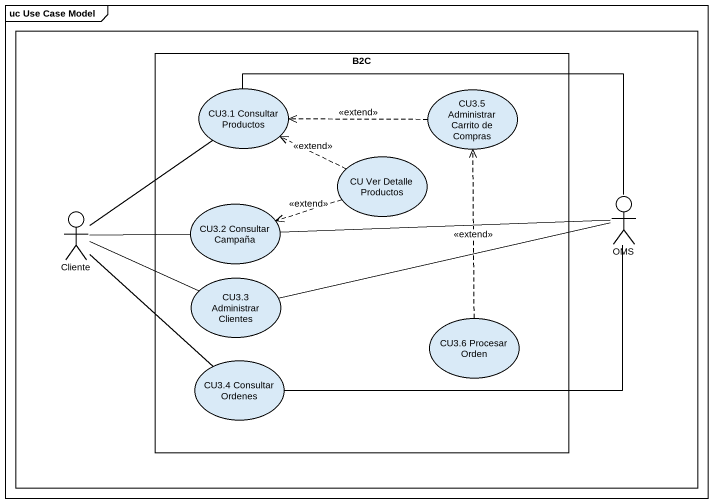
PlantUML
@startuml
mainframe uc Use Case Model
rectangle " " as rectangle1 #FFFFFF {
  rectangle B2C {
    usecase "CU3.1 Consultar Productos" as CU3_1_Consultar_Productos
    usecase "CU3.5 Administrar Carrito de Compras" as CU3_5_Administrar_Carrito
    usecase "CU Ver Detalle Productos" as CU_Ver_Detalle_Productos
    usecase "CU3.2 Consultar Campaña" as CU3_2_Consultar_Campaña
    usecase "CU3.3 Administrar Clientes" as CU3_3_Administrar_Clientes
    usecase "CU3.6 Procesar Orden" as CU3_6_Procesar_Orden
    usecase "CU3.4 Consultar Ordenes" as CU3_4_Consultar_Ordenes
  }
  actor Cliente
  actor OMS
}
CU3_5_Administrar_Carrito .left.> CU3_1_Consultar_Productos : <<extend>>
CU_Ver_Detalle_Productos .left.> CU3_1_Consultar_Productos : <<extend>>
CU_Ver_Detalle_Productos .left.> CU3_2_Consultar_Campaña : <<extend>>
Cliente -up- CU3_1_Consultar_Productos
Cliente -right- CU3_2_Consultar_Campaña
Cliente -right- CU3_3_Administrar_Clientes
Cliente -- CU3_4_Consultar_Ordenes
OMS -left- CU3_1_Consultar_Productos
OMS -left- CU3_2_Consultar_Campaña
OMS -left- CU3_3_Administrar_Clientes
OMS -left- CU3_4_Consultar_Ordenes
CU3_6_Procesar_Orden .up.> CU3_5_Administrar_Carrito : <<extend>>
@enduml
